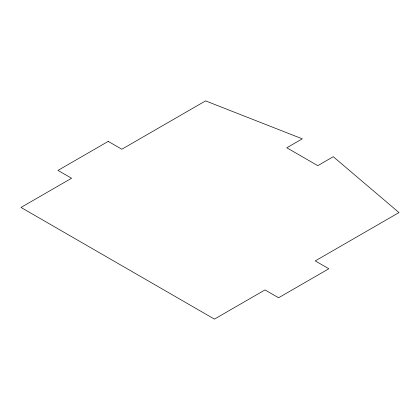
<?xml version="1.0" encoding="UTF-8"?>
<svg xmlns="http://www.w3.org/2000/svg" width="420" height="420" viewBox="0 0 420 420"><rect width="100%" height="100%" fill="white"/><g stroke="black" fill="none" stroke-linecap="round" stroke-linejoin="round"><path stroke-width="0.63" d="M108.229 141.393L57.976 170.405L71.568 178.248L21 207.443L214.426 319.116L264.994 289.921L278.586 297.769L328.834 268.758L315.247 260.909L399 212.557L333.26 156.718L317.772 165.659L286.802 147.777L302.29 138.836L205.574 100.884L121.821 149.237L108.229 141.393"/></g></svg>
